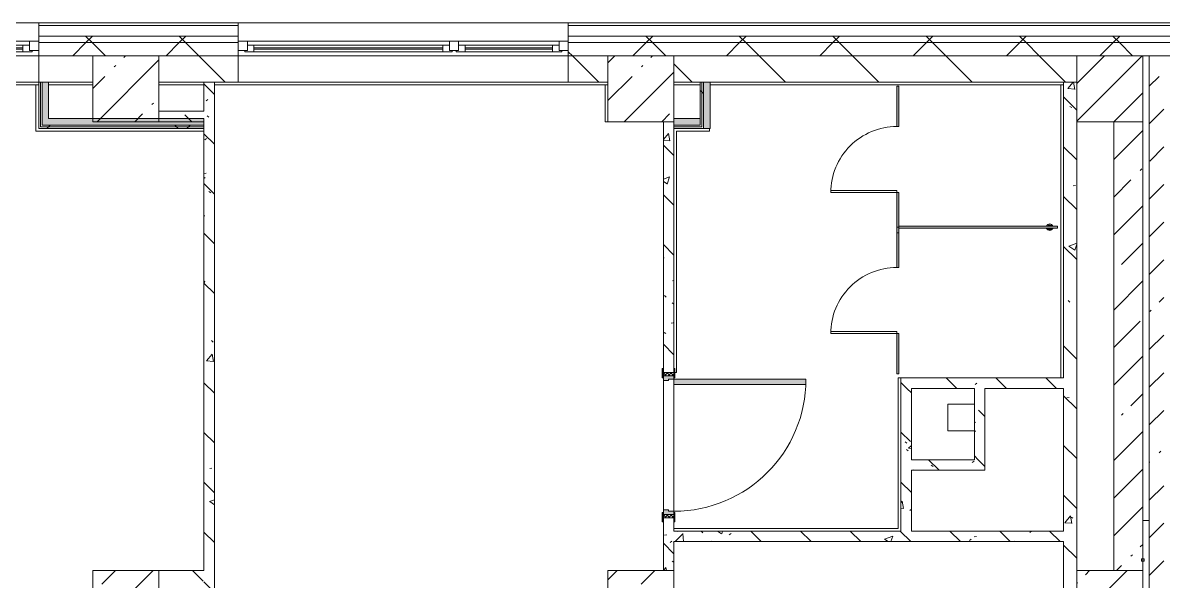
# Model space of a CAD drawing. Header units: millimetres. Extents: x 81094 to 272713, y -8553 to 29000.
# Drawn here: x 221922 to 230558, y 23120 to 27350 of the extents above; entities that cross this region are included whole.
import ezdxf

# ---------------------------------------------------------------- set-up
doc = ezdxf.new("R2010")
doc.units = ezdxf.units.MM
for name, color, linetype, lineweight, true_color in [('A-DOOR-4', 7, 'Continuous', 5, 0xe2e2e2), ('A-DOOR-5', 7, 'Continuous', 5, 0xaaaaaa), ('A-DOOR-FRAM-2', 7, 'Continuous', 5, 0xe2e2e2), ('A-DOOR-FRAM-4', 7, 'Continuous', 5, 0xaaaaaa), ('A-FLOR-1', 7, 'Continuous', 5, 0xaaaaaa), ('A-GENM-4', 7, 'Continuous', 5, 0xe2ddcd), ('A-WALL-6', 7, 'Continuous', 5, 0x737373), ('A-WALL-7', 7, 'Continuous', 9, 0x737373), ('I-WALL-1', 7, 'Continuous', 5, 0xe7e7e7), ('I-WALL-2', 7, 'Continuous', 9, 0xe7e7e7), ('I-WALL-5', 7, 'Continuous', 5, 0x787878)]:
    doc.layers.add(name, color=color, linetype=linetype, lineweight=lineweight, true_color=true_color)
for name, color, linetype, lineweight in [('A-DOOR-6', 7, 'Continuous', 5), ('A-GENM-2', 7, 'Continuous', 5), ('A-GLAZ-3', 7, 'Continuous', 5), ('A-WALL', 7, 'Continuous', 9), ('A-WALL-5', 7, 'Continuous', 5), ('I-WALL-3', 7, 'Continuous', 5), ('S-COLS-1', 7, 'Continuous', 5)]:
    doc.layers.add(name, color=color, linetype=linetype, lineweight=lineweight)
pattern_1 = [(45, (145702.9, 0), (-285.1231, 285.1231), []), (45, (145988.04, 0), (-285.1231, 285.1231), [504.031, -100.806, 16.764, -84.042])]
pattern_2 = [(135, (145702.9, 0), (-377.1708, -377.1708), [533.4, -88.9, 17.78, -88.9]), (135, (145702.9, 376.94), (-377.1708, -377.1708), []), (50, (145702.9, 0), (637.6445, -55.7866), [66.675, -733.425]), (355, (145702.9, 0), (-123.3494, 668.699), [53.34, -586.74]), (100.451, (145756.05, -4.65), (514.299, 612.908), [56.665, -623.315]), (46.184, (145702.9, 177.8), (948.7764, -147.15), [100.012, -1100.137]), (96.636, (145782, 165.5), (830.909, 865.997), [84.998, -934.973]), (351.184, (145702.9, 177.8), (830.918, 865.988), [80.01, -880.11]), (21, (145791.8, 133.35), (530.6506, -357.9283), [66.675, -733.425]), (326, (145791.8, 133.35), (216.308, 644.6585), [53.34, -586.74]), (71.451, (145836.04, 103.5), (746.9596, 286.7243), [56.665, -623.315]), (37.5, (145702.92, 0), (10.81053, 295.9426), [16.764, -562.864, 16.764, -578.866, -588.962]), (37.5, (145702.92, 0), (10.81053, 295.9426), [-1175.258, 16.764, -572.198]), (7.5, (145702.9, 0), (233.8692, 350.6318), [16.764, -322.834, 16.764, -549.529, -224.472]), (7.5, (145702.9, 0), (233.8692, 350.6318), [-905.891, 16.764, -207.708]), (327.5, (145504.67, 0), (474.5678, -20.0513), [16.764, -205.486, 16.764, -676.656, -920.115]), (327.5, (145504.67, 0), (474.5678, -20.0513), [-915.67, 16.764, -903.351]), (317.5, (145415.77, 0), (518.4522, 88.9934), [16.764, -272.161, 16.764, -443.738, -653.415]), (317.5, (145415.77, 0), (518.4522, 88.9934), [-749.427, 16.764, -636.651])]
pattern_3 = [(45, (145702.9, 0), (-353.5534, 353.5534), []), (135, (145702.9, 0), (-353.5534, -353.5534), [])]
pattern_4 = [(45, (145702.9, 0), (-530.33, 530.33), []), (135, (145702.9, 0), (-530.33, -530.33), [])]

# ---------------------------------------------------------------- blocks, each defined once
blk = doc.blocks.new('BSC_Колонна _Прямоугольная - 500х500-23287078-2_7_3_птичка')
at = {"layer": 'S-COLS-1'}
h = blk.add_hatch(dxfattribs=at)
h.set_pattern_fill('FP_86', color=256, style=0, pattern_type=2)
h.set_pattern_definition([(45, (-84450, -22950), (-285.1231, 285.1231), []), (45, (-84164.88, -22950), (-285.1231, 285.1231), [504.031, -100.806, 16.764, -84.042])])
h.paths.add_polyline_path([(-250, -250), (250, -250), (250, 250), (-250, 250), (-250, -160)])
for p, q in [((250, 250), (-250, 250)), ((-250, 250), (-250, -250)), ((250, -250), (250, 250)), ((-250, -250), (250, -250))]:
    blk.add_line(p, q, dxfattribs=at)
blk = doc.blocks.new('BSC_Колонна _Прямоугольная - 500х500-V86-2_7_3_птичка')
at = {"layer": 'S-COLS-1'}
h = blk.add_hatch(dxfattribs=at)
h.set_pattern_fill('FP_111', color=256, style=0, pattern_type=2)
h.set_pattern_definition([(45, (-77000, -22950), (-285.1231, 285.1231), []), (45, (-76714.88, -22950), (-285.1231, 285.1231), [504.031, -100.806, 16.764, -84.042])])
h.paths.add_polyline_path([(-250, -250), (250, -250), (250, 250), (-250, 250), (-250, -160)])
for p, q in [((250, 250), (-250, 250)), ((-250, 250), (-250, -250)), ((250, -250), (250, 250)), ((-250, -250), (250, -250))]:
    blk.add_line(p, q, dxfattribs=at)
blk = doc.blocks.new('110_Дверь_СКБ_1Ст_Внутренняя1 - Д-4 1100x2100h_су мгн-32391219-2_7_3_птичка')
at = {"layer": 'A-DOOR-4'}
h = blk.add_hatch(color=256, dxfattribs=at)
h.paths.add_polyline_path([(537.5, 40), (512.5, 40), (512.5, 0), (502.5, 0), (502.5, -40), (537.5, -40)])
h.paths.add_polyline_path([(-477.5, 0), (-487.5, 0), (-487.5, 40), (-512.5, 40), (-512.5, -40), (-477.5, -40)])
at = {"layer": 'A-DOOR-5'}
h = blk.add_hatch(dxfattribs=at)
h.set_pattern_fill('FP_117', color=256, style=0, pattern_type=2)
h.set_pattern_definition([(135, (1751.41, 104.685), (-14.14214, -14.14214), []), (225, (1751.41, 104.685), (14.14214, -14.14214), [])])
h.paths.add_polyline_path([(562.5, 40), (537.5, 40), (537.5, -40), (562.5, -40)])
at = {"layer": 'A-DOOR-FRAM-2'}
for points in [[(-447.5, 40), (-447.5, 1040), (-487.5, 1040), (-487.5, 40)], [(-497.5, 40), (-497.5, 48), (-567.5, 48), (-567.5, 40)], [(592.5, 48), (522.5, 48), (522.5, 40), (592.5, 40)], [(-497.5, -40), (-567.5, -40), (-567.5, -48), (-497.5, -48)], [(592.5, -48), (592.5, -40), (522.5, -40), (522.5, -48)]]:
    blk.add_hatch(color=256, dxfattribs=at).paths.add_polyline_path(points)
at = {"layer": 'A-DOOR-FRAM-4'}
h = blk.add_hatch(dxfattribs=at)
h.set_pattern_fill('FP_118', color=256, style=0, pattern_type=2)
h.set_pattern_definition([(45, (-371.384, 104.685), (-14.1421, 14.1421), []), (135, (-371.384, 104.685), (-14.1421, -14.1421), [])])
h.paths.add_polyline_path([(-512.5, 40), (-537.5, 40), (-537.5, -40), (-512.5, -40)])
at = {"layer": 'A-DOOR-5'}
for p, q in [((-487.5, 1040), (-487.5, 40)), ((-447.5, 1040), (-487.5, 1040)), ((-447.5, 40), (-447.5, 1040)), ((-487.5, 40), (-447.5, 40))]:
    blk.add_line(p, q, dxfattribs=at)
blk.add_arc((-487.5, 40), 1000, 360, 90, dxfattribs=at)
at = {"layer": 'A-DOOR-FRAM-4'}
for p, q in [((-497.5, 48), (-567.5, 48)), ((-567.5, 48), (-567.5, 40)), ((-567.5, 40), (-497.5, 40)), ((-512.5, 40), (-537.5, 40)), ((-537.5, 40), (-537.5, -40)), ((-487.5, 40), (-512.5, 40)), ((-512.5, 40), (-512.5, -40)), ((-512.5, -40), (-512.5, 40)), ((-497.5, 40), (-512.5, 40)), ((-512.5, 40), (-512.5, 39)), ((-512.5, 39), (-497.5, 39)), ((-497.5, 40), (-497.5, 48)), ((-497.5, 39), (-497.5, 40)), ((-487.5, 0), (-487.5, 40)), ((-477.5, 0), (-487.5, 0)), ((-477.5, -40), (-477.5, 0)), ((512.5, 0), (502.5, 0)), ((502.5, 0), (502.5, -40)), ((512.5, 40), (512.5, 0)), ((537.5, 40), (512.5, 40)), ((592.5, 48), (522.5, 48)), ((522.5, 48), (522.5, 40)), ((537.5, 40), (522.5, 40)), ((522.5, 40), (522.5, 39)), ((522.5, 40), (592.5, 40)), ((522.5, 39), (537.5, 39)), ((537.5, -40), (537.5, 40)), ((562.5, 40), (537.5, 40)), ((537.5, 40), (537.5, -40)), ((537.5, 39), (537.5, 40)), ((562.5, -40), (562.5, 40)), ((592.5, 40), (592.5, 48)), ((-497.5, -40), (-567.5, -40)), ((-567.5, -40), (-567.5, -48)), ((-567.5, -48), (-497.5, -48)), ((-537.5, -40), (-512.5, -40)), ((-497.5, -39), (-512.5, -39)), ((-512.5, -39), (-512.5, -40)), ((-512.5, -40), (-477.5, -40)), ((-512.5, -40), (-497.5, -40)), ((-497.5, -40), (-497.5, -39)), ((-497.5, -48), (-497.5, -40)), ((502.5, -40), (537.5, -40)), ((537.5, -39), (522.5, -39)), ((522.5, -39), (522.5, -40)), ((522.5, -40), (537.5, -40)), ((592.5, -40), (522.5, -40)), ((522.5, -40), (522.5, -48)), ((522.5, -48), (592.5, -48)), ((537.5, -40), (537.5, -39)), ((537.5, -40), (562.5, -40)), ((592.5, -48), (592.5, -40))]:
    blk.add_line(p, q, dxfattribs=at)
blk = doc.blocks.new('120_Окно_СКБ_2Ст - 120_Окно_СКБ_2Ст 2500х2500 _мал створка справа_-23206729-2_7_3_птичка')
at = {"layer": 'A-GLAZ-3'}
for p, q in [((-1250, -75), (-1250, -5)), ((-1250, -5), (-1180, -5)), ((1250, -5), (-1250, -5)), ((-1180, -75), (-1250, -75)), ((-1250, -75), (-1200, -75)), ((-1180, -75), (-1200, -75)), ((-1200, -75), (-1200, -85)), ((-1200, -85), (370, -85)), ((370, -85), (-1200, -85)), ((-1180, -5), (-1180, -75)), ((350, -35), (-1180, -35)), ((-1180, -35), (-1180, -75)), ((-1130, -85), (-1130, -35)), ((-1130, -55), (300, -55)), ((300, -65), (-1130, -65)), ((300, -85), (300, -35)), ((350, -75), (350, -5)), ((350, -5), (420, -5)), ((350, -75), (350, -35)), ((420, -75), (350, -75)), ((370, -75), (350, -75)), ((370, -75), (400, -75)), ((370, -85), (370, -75)), ((420, -75), (400, -75)), ((400, -75), (400, -85)), ((400, -85), (1200, -85)), ((1200, -85), (400, -85)), ((420, -5), (420, -75)), ((1180, -35), (420, -35)), ((420, -35), (420, -75)), ((470, -85), (470, -35)), ((470, -55), (1130, -55)), ((1130, -65), (470, -65)), ((1130, -85), (1130, -35)), ((1180, -75), (1180, -5)), ((1180, -5), (1250, -5)), ((1180, -75), (1180, -35)), ((1250, -75), (1180, -75)), ((1200, -75), (1180, -75)), ((1200, -75), (1250, -75)), ((1200, -85), (1200, -75)), ((1250, -5), (1250, -75))]:
    blk.add_line(p, q, dxfattribs=at)
blk = doc.blocks.new('120_Окно_СКБ_2Ст - 120_Окно_СКБ_2Ст 2100х2400 _мал створка справа_-19092174-2_7_3_птичка')
at = {"layer": 'A-GLAZ-3'}
for p, q in [((-1050, -75), (-1050, -5)), ((-1050, -5), (-980, -5)), ((1050, -5), (-1050, -5)), ((-980, -75), (-1050, -75)), ((-1050, -75), (-1000, -75)), ((-980, -75), (-1000, -75)), ((-1000, -75), (-1000, -85)), ((-1000, -85), (170, -85)), ((170, -85), (-1000, -85)), ((-980, -5), (-980, -75)), ((150, -35), (-980, -35)), ((-980, -35), (-980, -75)), ((-930, -85), (-930, -35)), ((-930, -55), (100, -55)), ((100, -65), (-930, -65)), ((100, -85), (100, -35)), ((150, -75), (150, -5)), ((150, -5), (220, -5)), ((150, -75), (150, -35)), ((220, -75), (150, -75)), ((170, -75), (150, -75)), ((170, -75), (200, -75)), ((170, -85), (170, -75)), ((220, -75), (200, -75)), ((200, -75), (200, -85)), ((200, -85), (1000, -85)), ((1000, -85), (200, -85)), ((220, -5), (220, -75)), ((980, -35), (220, -35)), ((220, -35), (220, -75)), ((270, -85), (270, -35)), ((270, -55), (930, -55)), ((930, -65), (270, -65)), ((930, -85), (930, -35)), ((980, -75), (980, -5)), ((980, -5), (1050, -5)), ((980, -75), (980, -35)), ((1050, -75), (980, -75)), ((1000, -75), (980, -75)), ((1000, -75), (1050, -75)), ((1000, -85), (1000, -75)), ((1050, -5), (1050, -75))]:
    blk.add_line(p, q, dxfattribs=at)
blk = doc.blocks.new('BSC_Колонна _Прямоугольная - 500х500-V139-2_7_3_птичка')
at = {"layer": 'S-COLS-1'}
h = blk.add_hatch(dxfattribs=at)
h.set_pattern_fill('FP_159', color=256, style=0, pattern_type=2)
h.set_pattern_definition([(45, (-80900, -22950), (-285.1231, 285.1231), []), (45, (-80614.88, -22950), (-285.1231, 285.1231), [504.031, -100.806, 16.764, -84.042])])
h.paths.add_polyline_path([(-250, -250), (250, -250), (250, 250), (-250, 250), (-250, -160)])
for p, q in [((250, 250), (-250, 250)), ((-250, 250), (-250, -250)), ((250, -250), (250, 250)), ((-250, -250), (250, -250))]:
    blk.add_line(p, q, dxfattribs=at)
blk = doc.blocks.new('131_Сантехническая перегородка_Дверь - СД-1-V177-2_7_3_птичка')
at = {"layer": 'A-GENM-4'}
for points in [[(0, -8), (305.2, -8), (305.2, 8), (0, 8)], [(805.2, -8), (1110.4, -8), (1110.4, 8), (805.2, 8)]]:
    blk.add_hatch(color=256, dxfattribs=at).paths.add_polyline_path(points)
at = {"layer": 'A-DOOR-6'}
for p, q in [((321.2, 508), (305.2, 508)), ((305.2, 8), (305.2, 508)), ((321.2, 8), (321.2, 508)), ((321.2, 8), (305.2, 8))]:
    blk.add_line(p, q, dxfattribs=at)
blk.add_arc((305.2, 8), 500, 360, 90, dxfattribs=at)
at = {"layer": 'A-GENM-2'}
for p, q in [((305.2, 8), (0, 8)), ((0, 8), (0, -8)), ((305.2, -8), (305.2, 8)), ((1110.4, 8), (805.2, 8)), ((805.2, 8), (805.2, -8)), ((1110.4, -8), (1110.4, 8)), ((0, -8), (305.2, -8)), ((805.2, -8), (1110.4, -8))]:
    blk.add_line(p, q, dxfattribs=at)
blk = doc.blocks.new('131_Сантехническая перегородка 8 - СП-1-30911291-2_7_3_птичка')
at = {"layer": 'A-GENM-4'}
blk.add_hatch(color=256, dxfattribs=at).paths.add_polyline_path([(0, 8), (0, -8), (1200, -8), (1200, 8)])
at = {"layer": 'A-GENM-2'}
for p, q in [((1200, 8), (0, 8)), ((0, 8), (0, -8)), ((1200, -8), (1200, 8)), ((0, -8), (1200, -8))]:
    blk.add_line(p, q, dxfattribs=at)
at = {"layer": 'A-GENM-2', "flags": 128}
for points in [[(71.5, 8), (71.1, 8.5), (70.8, 9), (70.4, 9.5), (70, 9.9), (69.6, 10.4), (69.2, 10.8), (68.8, 11.2), (68.3, 11.6), (67.8, 12), (67.3, 12.3), (66.8, 12.7), (66.3, 13), (65.8, 13.3), (65.3, 13.6), (64.7, 13.8), (64.2, 14), (63.6, 14.3), (63, 14.4), (62.4, 14.6), (61.9, 14.7), (61.3, 14.9), (60.7, 14.9), (60.1, 15), (59.5, 15.1), (58.9, 15.1), (58.3, 15.1), (57.7, 15), (57.1, 15), (56.5, 14.9), (55.9, 14.8), (55.3, 14.7), (54.7, 14.5), (54.1, 14.4), (53.5, 14.2), (53, 13.9), (52.4, 13.7), (51.9, 13.4), (51.4, 13.2), (50.8, 12.9), (50.3, 12.5), (49.8, 12.2), (49.3, 11.8), (48.9, 11.4), (48.4, 11), (48, 10.6), (47.6, 10.2), (47.2, 9.7), (46.8, 9.3), (46.4, 8.8), (46.1, 8.3), (45.9, 8)], [(45.9, -8), (46.3, -8.5), (46.6, -9), (47, -9.5), (47.4, -9.9), (47.8, -10.4), (48.2, -10.8), (48.6, -11.2), (49.1, -11.6), (49.6, -12), (50, -12.3), (50.5, -12.7), (51.1, -13), (51.6, -13.3), (52.1, -13.6), (52.7, -13.8), (53.2, -14), (53.8, -14.3), (54.4, -14.4), (54.9, -14.6), (55.5, -14.7), (56.1, -14.9), (56.7, -14.9), (57.3, -15), (57.9, -15.1), (58.5, -15.1), (59.1, -15.1), (59.7, -15), (60.3, -15), (60.9, -14.9), (61.5, -14.8), (62.1, -14.7), (62.7, -14.5), (63.3, -14.4), (63.8, -14.2), (64.4, -13.9), (65, -13.7), (65.5, -13.4), (66, -13.2), (66.6, -12.9), (67.1, -12.5), (67.6, -12.2), (68, -11.8), (68.5, -11.4), (69, -11), (69.4, -10.6), (69.8, -10.2), (70.2, -9.7), (70.6, -9.3), (70.9, -8.8), (71.3, -8.3), (71.5, -8)]]:
    blk.add_lwpolyline(points, dxfattribs=at)
at = {"layer": 'A-GENM-2'}
for radius, start, end in [(24.6, 19.91127, 160.08873), (17.6, 45, 135), (17.6, 45, 135), (15.1, 45, 135), (24.6, 199.91127, 340.08873), (17.6, 225, 315), (17.6, 225, 315), (15.1, 225, 315)]:
    blk.add_arc((58.7, 0), radius, start, end, dxfattribs=at)

msp = doc.modelspace()

# ---------------------------------------------------------------- hatches: boundary and pattern name
at = {"layer": 'A-WALL-5'}
h = msp.add_hatch(dxfattribs=at)
h.set_pattern_fill('FP_77', color=256, style=0, pattern_type=2)
h.set_pattern_definition(pattern_3)
h.paths.add_polyline_path([(230562.9, 27200), (230562.9, 27250), (226052.9, 27250), (226052.9, 27200), (229891.5, 27200)])
h.paths.add_polyline_path([(222471.4, 27200), (223552.9, 27200), (223552.9, 27250), (222042.9, 27250), (222042.9, 27200)])
h.paths.add_polyline_path([(209882.9, 27200), (210962.9, 27200), (210962.9, 27250), (209882.9, 27250)])
h.paths.add_polyline_path([(213196.2, 27200), (213662.9, 27200), (213659.9, 27250), (211862.9, 27250), (211862.9, 27200), (212268.7, 27200)])
h.paths.add_polyline_path([(214562.9, 27200), (219942.9, 27200), (219942.9, 27250), (214562.9, 27250)])
h.paths.add_polyline_path([(202065.9, 27200), (202862.9, 27200), (202862.9, 27250), (201612.8, 27250), (201612.8, 27200)])
h.paths.add_polyline_path([(200210.9, 27200), (200712.8, 27200), (200712.8, 27250), (199563.1, 27250), (199563.1, 27200)])
h.paths.add_polyline_path([(205562.9, 27200), (206742.9, 27200), (206742.9, 27250), (205562.9, 27250)])
h.paths.add_polyline_path([(195573.3, 27200), (196463.1, 27200), (196463.1, 27250), (195363.2, 27250), (195363.2, 27200)])
h.paths.add_polyline_path([(194463.2, 27200), (194463.2, 27250), (193209.9, 27250), (193209.9, 27200), (193718.3, 27200)])
h.paths.add_polyline_path([(190109.9, 27200), (190109.9, 27250), (187712.9, 27250), (187712.9, 27200), (189080.7, 27200)])
h = msp.add_hatch(dxfattribs=at)
h.set_pattern_fill('FP_77', color=256, style=0, pattern_type=2)
h.set_pattern_definition(pattern_3)
h.paths.add_polyline_path([(229902.9, 27100), (230562.9, 27100), (230562.9, 27200), (226052.9, 27200), (226052.9, 27100), (229891.5, 27100)])
h.paths.add_polyline_path([(212268.7, 27100), (213662.9, 27100), (213659.9, 27200), (211862.9, 27200), (211862.9, 27100)])
h.paths.add_polyline_path([(210962.9, 27100), (210962.9, 27200), (209882.9, 27200), (209882.9, 27100), (210658.1, 27100)])
h.paths.add_polyline_path([(223552.9, 27100), (223552.9, 27200), (222042.9, 27200), (222042.9, 27100), (223398.9, 27100)])
h.paths.add_polyline_path([(214562.9, 27100), (219942.9, 27100), (219942.9, 27200), (214562.9, 27200)])
h.paths.add_polyline_path([(206703.5, 27100), (206742.9, 27100), (206742.9, 27200), (205562.9, 27200), (205562.9, 27100), (206458.1, 27100)])
h.paths.add_polyline_path([(199563.1, 27100), (200712.8, 27100), (200712.8, 27200), (199563.1, 27200)])
h.paths.add_polyline_path([(202529.7, 27100), (202862.9, 27100), (202862.9, 27200), (201612.8, 27200), (201612.8, 27100), (202065.9, 27100)])
h.paths.add_polyline_path([(194463.2, 27100), (194463.2, 27200), (193209.9, 27200), (193209.9, 27100), (193718.3, 27100)])
h.paths.add_polyline_path([(190109.9, 27100), (190109.9, 27200), (187762.9, 27200), (187762.9, 27100), (189080.7, 27100)])
h.paths.add_polyline_path([(195363.2, 27100), (196463.1, 27100), (196463.1, 27200), (195363.2, 27200)])
at = {"layer": 'I-WALL-1'}
for points in [[(222117.9, 26625), (222117.9, 26900), (222067.9, 26900), (222067.9, 26625)], [(227127.9, 26550), (227127.9, 26900), (227077.9, 26900), (227077.9, 26550), (227109, 26550)], [(223292.9, 26575), (223292.9, 26625), (222067.9, 26625), (222067.9, 26575), (222471.4, 26575)]]:
    msp.add_hatch(color=256, dxfattribs=at).paths.add_polyline_path(points)
at = {"layer": 'I-WALL-2'}
msp.add_hatch(color=256, dxfattribs=at).paths.add_polyline_path([(227052.9, 26575), (227052.9, 26625), (226852.9, 26625), (226852.9, 26575)])
at = {"layer": 'I-WALL-3'}
h = msp.add_hatch(dxfattribs=at)
h.set_pattern_fill('FP_88', color=256, style=0, pattern_type=2)
h.set_pattern_definition([(135, (145702.9, 0), (-353.5534, -353.5534), [])])
h.paths.add_polyline_path([(227109, 26900), (229902.9, 26900), (229902.9, 27100), (226852.9, 27100), (226852.9, 26900)])
h.paths.add_polyline_path([(226352.9, 26900), (226352.9, 27100), (226052.9, 27100), (226052.9, 26900), (226181.5, 26900)])
h.paths.add_polyline_path([(215978.7, 26900), (216012.9, 26900), (216012.9, 27100), (214562.9, 27100), (214562.9, 26900), (215051.2, 26900)])
h.paths.add_polyline_path([(216906.3, 26900), (219242.9, 26900), (219242.9, 27100), (216512.9, 27100), (216512.9, 26900)])
h.paths.add_polyline_path([(212462.9, 26900), (213662.9, 26900), (213659.9, 27100), (212462.9, 27100)])
h.paths.add_polyline_path([(222042.9, 26900), (222452.9, 26900), (222452.9, 27100), (222042.9, 27100)])
h.paths.add_polyline_path([(223552.9, 26900), (223552.9, 27100), (222952.9, 27100), (222952.9, 26900), (223398.9, 26900)])
h.paths.add_polyline_path([(219942.9, 26900), (219942.9, 27100), (219742.9, 27100), (219742.9, 26900)])
h.paths.add_polyline_path([(201612.8, 26900), (202862.9, 26900), (202862.9, 27100), (201612.8, 27100)])
h.paths.add_polyline_path([(205562.9, 26900), (206762.9, 26900), (206762.9, 27100), (205562.9, 27100)])
h.paths.add_polyline_path([(200210.9, 26900), (200712.8, 26900), (200712.8, 27100), (199563.1, 27100), (199563.1, 26900)])
h.paths.add_polyline_path([(210167.7, 26900), (210962.9, 26900), (210962.9, 27100), (209862.9, 27100), (209862.9, 26900)])
h.paths.add_polyline_path([(196067.7, 26900), (196463.1, 26900), (196463.1, 27100), (196067.7, 27100)])
h = msp.add_hatch(dxfattribs=at)
h.set_pattern_fill('FP_85', color=256, style=0, pattern_type=2)
h.set_pattern_definition(pattern_1)
h.paths.add_polyline_path([(230562.9, 18370), (230562.9, 27100), (230452.9, 27100), (230452.9, 18370)])
h = msp.add_hatch(dxfattribs=at)
h.set_pattern_fill('FP_189', color=256, style=0, pattern_type=2)
h.set_pattern_definition(pattern_4)
h.paths.add_polyline_path([(227052.9, 26575), (227065.4, 26575), (227065.4, 26900), (227052.9, 26900), (227052.9, 26625)])
h = msp.add_hatch(dxfattribs=at)
h.set_pattern_fill('FP_189', color=256, style=0, pattern_type=2)
h.set_pattern_definition(pattern_4)
h.paths.add_polyline_path([(227077.9, 26562.5), (227077.9, 26900), (227065.4, 26900), (227065.4, 26562.5)])
h = msp.add_hatch(dxfattribs=at)
h.set_pattern_fill('FP_85', color=256, style=0, pattern_type=2)
h.set_pattern_definition(pattern_1)
h.paths.add_polyline_path([(230402.9, 15150), (230402.9, 15530), (230182.9, 15530), (230182.9, 15150)])
h.paths.add_polyline_path([(230182.9, 18570), (230402.9, 18570), (230402.9, 18600), (230182.9, 18600)])
h.paths.add_polyline_path([(230182.9, 19100), (230402.9, 19100), (230402.9, 22700), (230182.9, 22700), (230182.9, 19319.3)])
h.paths.add_polyline_path([(230307, 23200), (230402.9, 23200), (230402.9, 26600), (230182.9, 26600), (230182.9, 23200)])
h = msp.add_hatch(dxfattribs=at)
h.set_pattern_fill('FP_189', color=256, style=0, pattern_type=2)
h.set_pattern_definition(pattern_4)
h.paths.add_polyline_path([(223292.9, 26550), (223292.9, 26562.5), (222042.9, 26562.5), (222042.9, 26550), (222471.4, 26550)])
h = msp.add_hatch(dxfattribs=at)
h.set_pattern_fill('FP_189', color=256, style=0, pattern_type=2)
h.set_pattern_definition(pattern_4)
h.paths.add_polyline_path([(223292.9, 26562.5), (223292.9, 26575), (222055.4, 26575), (222055.4, 26562.5), (222471.4, 26562.5)])
at = {"layer": 'I-WALL-5'}
h = msp.add_hatch(dxfattribs=at)
h.set_pattern_fill('FP_98', color=256, style=0, pattern_type=2)
h.set_pattern_definition(pattern_2)
h.paths.add_polyline_path([(223292.9, 18800), (223372.9, 18800), (223372.9, 26900), (223292.9, 26900), (223292.9, 20476.2)])
h = msp.add_hatch(dxfattribs=at)
h.set_pattern_fill('FP_98', color=256, style=0, pattern_type=2)
h.set_pattern_definition(pattern_2)
h.paths.add_polyline_path([(229891.5, 18800), (229902.9, 18800), (229902.9, 26900), (229803.6, 26900), (229803.6, 18800)])
h = msp.add_hatch(dxfattribs=at)
h.set_pattern_fill('FP_98', color=256, style=0, pattern_type=2)
h.set_pattern_definition(pattern_2)
h.paths.add_polyline_path([(223292.9, 26600), (223292.9, 26680), (222952.9, 26680), (222952.9, 26600)])
h = msp.add_hatch(dxfattribs=at)
h.set_pattern_fill('FP_98', color=256, style=0, pattern_type=2)
h.set_pattern_definition(pattern_2)
h.paths.add_polyline_path([(226852.9, 23200), (226852.9, 23600), (226772.9, 23600), (226772.9, 23200)])
h.paths.add_polyline_path([(226772.9, 24700), (226852.9, 24700), (226852.9, 26600), (226772.9, 26600), (226772.9, 24730)])
h = msp.add_hatch(dxfattribs=at)
h.set_pattern_fill('FP_98', color=256, style=0, pattern_type=2)
h.set_pattern_definition(pattern_2)
h.paths.add_polyline_path([(228964, 24580), (229803.6, 24580), (229803.6, 24660), (228571.4, 24660), (228571.4, 24580), (228651.4, 24580)])
h = msp.add_hatch(dxfattribs=at)
h.set_pattern_fill('FP_98', color=256, style=0, pattern_type=2)
h.set_pattern_definition(pattern_2)
h.paths.add_polyline_path([(228571.4, 23500), (228651.4, 23500), (228651.4, 24580), (228571.4, 24580), (228571.4, 23946.9)])
h = msp.add_hatch(dxfattribs=at)
h.set_pattern_fill('FP_98', color=256, style=0, pattern_type=2)
h.set_pattern_definition(pattern_2)
h.paths.add_polyline_path([(229208, 24040), (229208, 24580), (229128, 24580), (229128, 24040)])
h = msp.add_hatch(dxfattribs=at)
h.set_pattern_fill('FP_98', color=256, style=0, pattern_type=2)
h.set_pattern_definition(pattern_2)
h.paths.add_polyline_path([(228651.4, 23960), (229208, 23960), (229208, 24040), (228651.4, 24040)])
h = msp.add_hatch(dxfattribs=at)
h.set_pattern_fill('FP_98', color=256, style=0, pattern_type=2)
h.set_pattern_definition(pattern_2)
h.paths.add_polyline_path([(229803.6, 23420), (229803.6, 23500), (226852.9, 23500), (226852.9, 23420), (228964, 23420)])
h = msp.add_hatch(dxfattribs=at)
h.set_pattern_fill('FP_98', color=256, style=0, pattern_type=2)
h.set_pattern_definition(pattern_2)
h.paths.add_polyline_path([(223292.9, 23120), (223292.9, 23200), (222952.9, 23200), (222952.9, 23120)])
at = {"layer": 'S-COLS-1'}
h = msp.add_hatch(dxfattribs=at)
h.set_pattern_fill('FP_85', color=256, style=0, pattern_type=2)
h.set_pattern_definition(pattern_1)
h.paths.add_polyline_path([(222952.9, 26600), (222952.9, 27100), (222452.9, 27100), (222452.9, 26600), (222471.4, 26600)])
h = msp.add_hatch(dxfattribs=at)
h.set_pattern_fill('FP_85', color=256, style=0, pattern_type=2)
h.set_pattern_definition(pattern_1)
h.paths.add_polyline_path([(226352.9, 26600), (226852.9, 26600), (226852.9, 27100), (226352.9, 27100), (226352.9, 26839.2)])
h = msp.add_hatch(dxfattribs=at)
h.set_pattern_fill('FP_85', color=256, style=0, pattern_type=2)
h.set_pattern_definition(pattern_1)
h.paths.add_polyline_path([(229902.9, 26600), (230402.9, 26600), (230402.9, 27100), (229902.9, 27100), (229902.9, 26839.2)])

# ---------------------------------------------------------------- linework, layer by layer
at = {"layer": 'A-FLOR-1'}
for p, q in [((222021.9, 26879), (219742.9, 26879)), ((222021.9, 26530), (222021.9, 26879)), ((226331.9, 26600), (226331.9, 26880)), ((229783.6, 24660), (229783.6, 26880)), ((226352.9, 26600), (226331.9, 26600)), ((223292.9, 26530), (222021.9, 26530)), ((227122.9, 26530), (226872.9, 26530)), ((226872.9, 26530), (226872.9, 24700)), ((227122.9, 26550), (227122.9, 26530)), ((226872.9, 24700), (226860.9, 24700)), ((228551.4, 23520), (228551.4, 24660)), ((228551.4, 24660), (228571.4, 24660)), ((228928, 24459.9), (229128, 24459.9)), ((228928, 24259.9), (228928, 24459.9)), ((229128, 24259.9), (228928, 24259.9)), ((230452.9, 23580), (230402.9, 23580)), ((226852.9, 23520), (228551.4, 23520))]:
    msp.add_line(p, q, dxfattribs=at)
at = {"layer": 'A-WALL'}
for p, q in [((223552.9, 27330), (222042.9, 27330)), ((223552.9, 27250), (222042.9, 27250)), ((223552.9, 27200), (222042.9, 27200)), ((222452.9, 27100), (222042.9, 27100)), ((223552.9, 27100), (222952.9, 27100)), ((226352.9, 27100), (226052.9, 27100)), ((229902.9, 27100), (226852.9, 27100)), ((222055.4, 26900), (222055.4, 26562.5)), ((222067.9, 26900), (222067.9, 26575)), ((223372.9, 26900), (223292.9, 26900)), ((227065.4, 26900), (227065.4, 26562.5)), ((227077.9, 26900), (227077.9, 26550)), ((229902.9, 26900), (229803.6, 26900)), ((227052.9, 26625), (227052.9, 26575)), ((222055.4, 26562.5), (223292.9, 26562.5)), ((222067.9, 26575), (223292.9, 26575)), ((227052.9, 26575), (226852.9, 26575)), ((227065.4, 26562.5), (226852.9, 26562.5))]:
    msp.add_line(p, q, dxfattribs=at)
at = {"layer": 'A-WALL-5'}
for p, q in [((239012.9, 27350), (195363.2, 27350)), ((222042.9, 27350), (222042.9, 27100)), ((223552.9, 27100), (223552.9, 27350)), ((226052.9, 27350), (226052.9, 27100)), ((222452.9, 27100), (222952.9, 27100)), ((226352.9, 27100), (226852.9, 27100)), ((230412.9, 23290.5), (230392.9, 23290.5)), ((230392.9, 23290.5), (230392.9, 23270.5)), ((230392.9, 23270.5), (230412.9, 23270.5)), ((230412.9, 23270.5), (230412.9, 23290.5))]:
    msp.add_line(p, q, dxfattribs=at)
at = {"layer": 'A-WALL-6'}
msp.add_line((229902.9, 27100), (238762.9, 27100), dxfattribs=at)
at = {"layer": 'A-WALL-7'}
for p, q in [((238992.9, 27330), (226052.9, 27330)), ((238912.9, 27250), (226052.9, 27250)), ((238862.9, 27200), (226052.9, 27200))]:
    msp.add_line(p, q, dxfattribs=at)
at = {"layer": 'I-WALL-3'}
for p, q in [((219942.9, 27100), (222042.9, 27100)), ((222042.9, 27100), (222042.9, 26550)), ((222452.9, 26900), (222452.9, 27100)), ((222952.9, 27100), (222952.9, 26900)), ((223552.9, 26900), (223552.9, 27100)), ((223552.9, 27100), (226052.9, 27100)), ((226052.9, 27100), (226052.9, 26900)), ((226352.9, 26900), (226352.9, 27100)), ((226852.9, 27100), (226852.9, 26900)), ((229902.9, 26900), (229902.9, 27100)), ((230452.9, 27100), (230452.9, 18370)), ((222452.9, 26900), (219742.9, 26900)), ((222043.8, 26880), (219742.9, 26880)), ((222117.9, 26625), (222117.9, 26900)), ((222452.9, 26880), (222117.9, 26880)), ((222952.9, 26900), (223292.9, 26900)), ((223292.9, 26880), (222952.9, 26880)), ((223292.9, 26900), (223292.9, 26680)), ((226352.9, 26900), (223372.9, 26900)), ((223372.9, 18800), (223372.9, 26900)), ((226352.9, 26880), (223372.9, 26880)), ((226852.9, 26900), (229803.6, 26900)), ((227052.9, 26880), (226852.9, 26880)), ((227052.9, 26900), (227052.9, 26625)), ((227127.9, 26550), (227127.9, 26900)), ((229803.6, 26880), (227127.9, 26880)), ((229803.6, 26900), (229803.6, 24660)), ((229903.6, 26900), (229902.9, 26900)), ((229903.6, 23200), (229903.6, 26900)), ((223292.9, 26625), (222117.9, 26625)), ((223292.9, 26680), (222952.9, 26680)), ((222952.9, 26680), (222952.9, 26600)), ((222952.9, 26600), (223292.9, 26600)), ((223292.9, 26550), (223292.9, 26625)), ((223292.9, 26600), (223292.9, 23200)), ((226852.9, 26600), (226772.9, 26600)), ((226772.9, 26600), (226772.9, 24730)), ((227052.9, 26625), (226852.9, 26625)), ((226852.9, 26625), (226852.9, 24730)), ((230182.9, 26600), (230182.9, 23200)), ((230402.9, 26600), (230182.9, 26600)), ((230402.9, 23200), (230402.9, 26600)), ((222042.9, 26550), (223292.9, 26550)), ((226852.9, 26550), (227127.9, 26550)), ((226772.9, 23660), (226772.9, 24640)), ((229803.6, 24660), (228571.4, 24660)), ((228571.4, 24660), (228571.4, 23500)), ((226852.9, 24610), (226852.9, 23650)), ((228651.4, 24580), (229128, 24580)), ((228651.4, 24040), (228651.4, 24580)), ((229128, 24580), (229128, 24040)), ((229208, 24580), (229803.6, 24580)), ((229208, 23960), (229208, 24580)), ((229803.6, 24580), (229803.6, 23500)), ((229128, 24040), (228651.4, 24040)), ((228651.4, 23500), (228651.4, 23960)), ((228651.4, 23960), (229208, 23960)), ((226772.9, 23570), (226772.9, 23200)), ((226852.9, 23500), (226852.9, 23570)), ((228571.4, 23500), (226852.9, 23500)), ((229803.6, 23500), (228651.4, 23500)), ((226852.9, 23420), (229803.6, 23420)), ((226852.9, 23200), (226852.9, 23420)), ((229803.6, 23420), (229803.6, 18800)), ((223292.9, 23200), (222952.9, 23200))]:
    msp.add_line(p, q, dxfattribs=at)
at = {"layer": 'S-COLS-1'}
for p, q in [((222952.9, 27100), (222452.9, 27100)), ((222452.9, 27100), (222452.9, 26900)), ((222952.9, 26900), (222952.9, 27100)), ((226852.9, 27100), (226352.9, 27100)), ((226352.9, 27100), (226352.9, 26900)), ((226852.9, 26900), (226852.9, 27100)), ((230402.9, 27100), (229902.9, 27100)), ((229902.9, 27100), (229902.9, 26900)), ((230402.9, 26600), (230402.9, 27100)), ((222452.9, 26900), (222452.9, 26600)), ((222952.9, 26600), (222952.9, 26900)), ((226352.9, 26900), (226352.9, 26600)), ((226852.9, 26600), (226852.9, 26900)), ((229902.9, 26900), (229902.9, 26600)), ((222452.9, 26600), (222952.9, 26600)), ((226352.9, 26600), (226852.9, 26600)), ((229902.9, 26600), (230402.9, 26600))]:
    msp.add_line(p, q, dxfattribs=at)

# ---------------------------------------------------------------- block references
at = {"layer": 'A-DOOR-5', "rotation": 270}
msp.add_blockref('110_Дверь_СКБ_1Ст_Внутренняя1 - Д-4 1100x2100h_су мгн-32391219-2_7_3_птичка', (226812.9, 24162.5), dxfattribs=at)
at = {"layer": 'A-GENM-2'}
for name, p, rotation in [('131_Сантехническая перегородка_Дверь - СД-1-V177-2_7_3_птичка', (228548.4, 25758.6), 89.99999999997607), ('131_Сантехническая перегородка 8 - СП-1-30911291-2_7_3_птичка', (229757.2, 25801.4), 180), ('131_Сантехническая перегородка_Дверь - СД-1-V177-2_7_3_птичка', (228548.4, 24691), 89.99999999997607)]:
    msp.add_blockref(name, p, dxfattribs=dict(at, rotation=rotation))
at = {"layer": 'A-GLAZ-3'}
for name, p in [('120_Окно_СКБ_2Ст - 120_Окно_СКБ_2Ст 2100х2400 _мал створка справа_-19092174-2_7_3_птичка', (220992.9, 27215)), ('120_Окно_СКБ_2Ст - 120_Окно_СКБ_2Ст 2500х2500 _мал створка справа_-23206729-2_7_3_птичка', (224802.9, 27215))]:
    msp.add_blockref(name, p, dxfattribs=at)
at = {"layer": 'S-COLS-1'}
for name, p in [('BSC_Колонна _Прямоугольная - 500х500-V86-2_7_3_птичка', (222702.9, 22950)), ('BSC_Колонна _Прямоугольная - 500х500-V139-2_7_3_птичка', (226602.9, 22950)), ('BSC_Колонна _Прямоугольная - 500х500-23287078-2_7_3_птичка', (230152.9, 22950))]:
    msp.add_blockref(name, p, dxfattribs=at)

doc.saveas('drawing.dxf')
